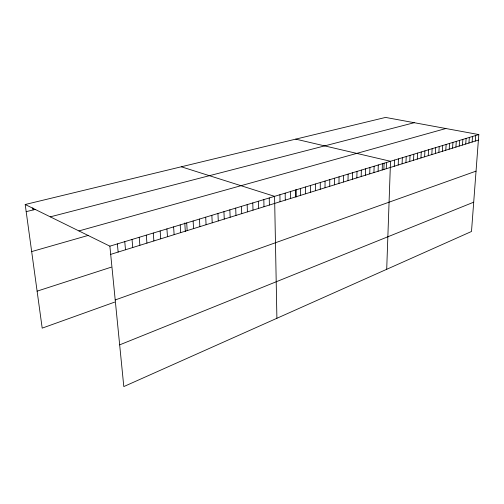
<?xml version="1.0" encoding="UTF-8"?>
<svg xmlns="http://www.w3.org/2000/svg" width="504" height="504" viewBox="0 0 504 504"><rect width="100%" height="100%" fill="white"/><g stroke="black" fill="none" stroke-linecap="round" stroke-linejoin="round"><path stroke-width="0.76" d="M315.441 190.745L315.441 183.985M320.261 189.246L320.273 182.524M325.023 187.765L325.055 181.075M329.729 186.304L329.774 179.651M334.379 184.855L334.442 178.24M338.978 183.431L339.053 176.841M343.526 182.013L343.615 175.461M348.018 180.621L348.125 174.101M352.466 179.235L352.579 172.752M356.857 177.874L356.983 171.417M361.198 176.52L361.343 170.1M365.495 175.19L365.646 168.796M369.747 173.867L369.904 167.511M373.943 172.563L374.119 166.238M378.101 171.272L378.284 164.978M382.208 169.993L382.404 163.731M383.865 169.709L384.079 163.164M386.272 168.733L386.48 162.496M386.707 269.3L390.512 161.28L295.728 139.136M394.273 166.244L394.5 160.07M398.204 165.022L398.444 158.88M402.098 163.813L402.349 157.695M405.953 162.616L406.211 156.53M409.765 161.431L410.029 155.371M413.538 160.259L413.816 154.23M417.268 159.1L417.558 153.096M420.96 157.954L421.256 151.975M424.62 156.813L424.922 150.872M428.236 155.692L428.551 149.77M431.821 154.577L432.136 148.686M435.361 153.474L435.689 147.609M438.871 152.384L439.211 146.551M442.348 151.307L442.688 145.492M445.788 150.236L446.141 144.453M449.19 149.178L449.549 143.419M452.567 148.132L452.932 142.399M455.906 147.092L456.277 141.385M459.207 146.065L459.585 140.383M462.483 145.051L462.867 139.394M465.721 144.043L466.118 138.411M468.934 143.042L469.331 137.435M472.116 142.052L472.519 136.471M475.266 141.076L475.675 135.519M25.2 204.504L385.554 117.426L478.8 134.574L471.498 231.481L123.801 386.574L109.872 246.166L25.2 204.504L42.191 328.136L114.755 302.085M119.662 344.862L473.703 202.186M115.208 299.962L476.047 171.133M37.107 291.154L111.277 267.164M110.685 254.375L478.384 140.106M109.872 246.166L478.8 134.574M31.67 251.584L88.232 235.412M78.914 230.933L445.864 128.52M50.28 216.846L414.238 122.705M26.183 211.661L35.374 209.381M181.289 166.786L274.579 196.346L276.898 318.282M32.817 207.812L33.1 209.947M117.369 243.898L118.144 252.05M124.759 241.662L125.502 249.77M132.035 239.457L132.747 247.514M139.217 237.289L139.892 245.297M146.292 235.148L146.935 243.104M153.266 233.037L153.877 240.95M160.14 230.958L160.726 238.82M166.918 228.904L167.479 236.722M173.609 226.882L174.132 234.656M180.205 224.891L180.703 232.615M184.785 222.944L185.314 231.475M186.707 222.926L187.179 230.599M193.12 220.985L193.567 228.614M199.452 219.07L199.868 226.655M205.695 217.18L206.086 224.727M211.856 215.315L212.222 222.818M217.936 213.476L218.282 220.935M223.933 211.661L224.255 219.076M229.856 209.872L230.152 217.249M235.702 208.102L235.979 215.435M241.473 206.357L241.725 213.652M247.168 204.637L247.401 211.888M252.787 202.936L253.002 210.149M258.338 201.254L258.533 208.429M263.825 199.597L263.995 206.728M269.237 197.959L269.388 205.052M279.909 194.733L280.029 201.745M285.176 193.139L285.27 200.119M290.373 191.564L290.455 198.507M296.169 189.517L296.239 196.969M295.508 190.014L295.571 196.919M300.586 188.477L300.63 195.344M305.594 186.965L305.626 193.794M310.546 185.466L310.558 192.257"/></g></svg>
